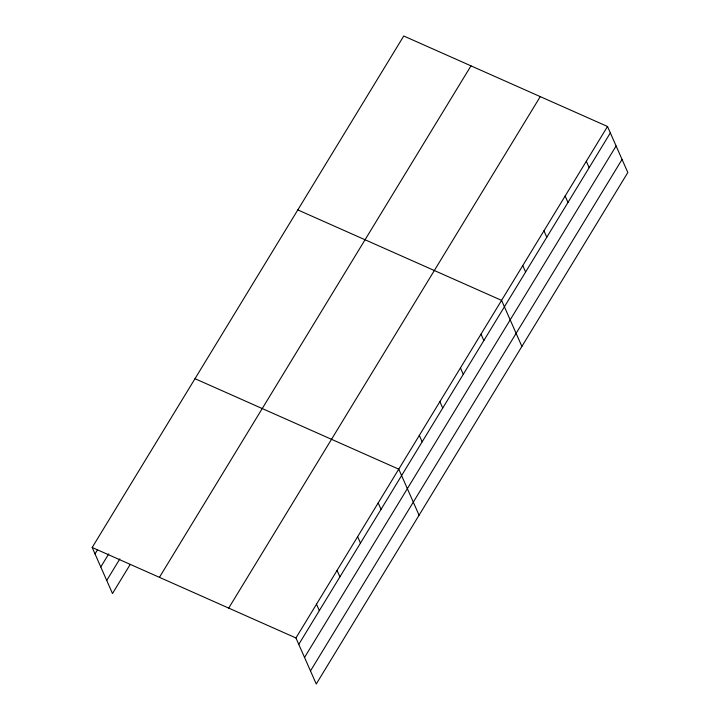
<?xml version="1.0" encoding="UTF-8"?>
<svg xmlns="http://www.w3.org/2000/svg" width="720" height="720" viewBox="0 0 720 720"><rect width="100%" height="100%" fill="white"/><g stroke="black" fill="none" stroke-linecap="round" stroke-linejoin="round"><path stroke-width="1.08" d="M92.178 547.479L403.749 36L607.509 126.477L627.822 172.521L316.251 684L295.938 637.956L92.178 547.479L112.491 593.523L130.194 564.462M95.013 553.905L97.299 550.152M100.782 566.982L108.774 553.851M106.722 580.455L119.862 558.882M159.426 577.341L470.988 65.853M228.699 608.103L540.27 96.615M295.938 637.956L607.509 126.477M298.773 644.382L610.344 132.894M304.542 657.45L616.113 145.971M310.482 670.923L622.053 159.444M297.819 209.907L501.579 300.375L521.883 346.419M195.003 378.693L398.763 469.17L419.067 515.214M586.323 161.253L589.158 167.679M565.137 196.038L567.972 202.455M543.951 230.814L546.786 237.24M522.765 265.599L525.6 272.016M481.014 334.134L483.849 340.56M460.449 367.893L463.284 374.319M439.884 401.652L442.719 408.069M419.319 435.411L422.154 441.828M378.198 502.929L381.024 509.346M357.633 536.679L360.468 543.105M337.068 570.438L339.903 576.864M316.503 604.197L319.338 610.623"/></g></svg>
